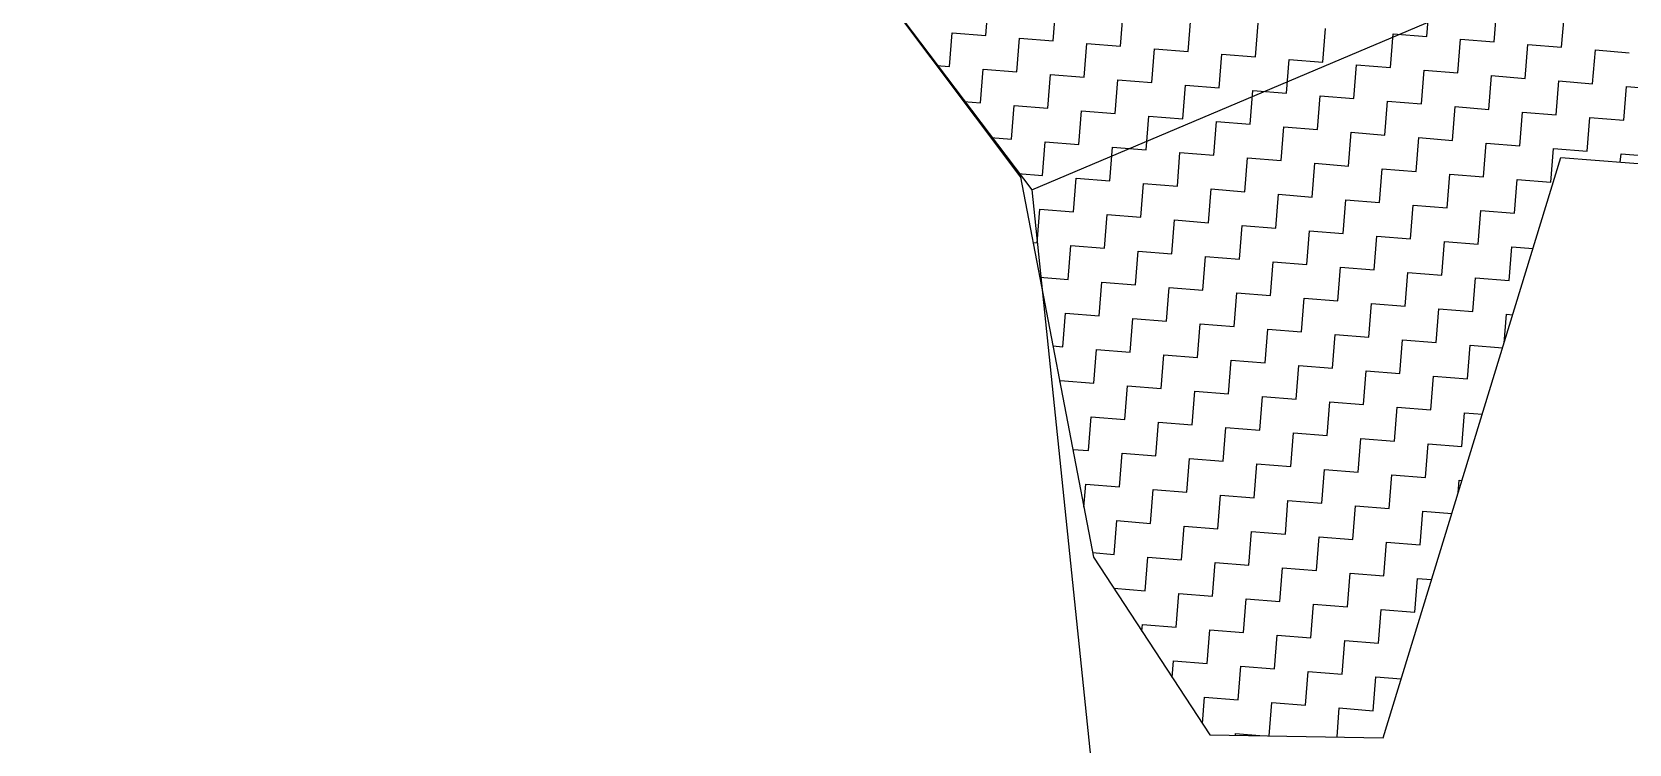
# Model space of a CAD drawing. Header units: metres. Extents: x 281680 to 283954, y 2020493 to 2022850.
# Drawn here: x 281850.7 to 282151.4, y 2021021.1 to 2021155.2 of the extents above; entities that cross this region are included whole.
import ezdxf

# ---------------------------------------------------------------- set-up
doc = ezdxf.new("R2010")
doc.units = ezdxf.units.M
doc.header["$MEASUREMENT"] = 0
for name, color, linetype in [('POLY_HATCH', 12, 'Continuous'), ('POLY_PARCEL', 6, 'Continuous'), ('V_BOUND_LINE', 7, 'Continuous')]:
    doc.layers.add(name, color=color, linetype=linetype)

msp = doc.modelspace()

# ---------------------------------------------------------------- linework, layer by layer
at = {"layer": 'POLY_HATCH'}
for p, q in [((281718.54, 2021551.26), (282036.85, 2021127.84)), ((282105.12, 2021022.26), (282138.58, 2021131.54)), ((282138.58, 2021131.54), (282168.05, 2021129.2)), ((282036.85, 2021127.84), (282050.57, 2021056.24)), ((282050.57, 2021056.24), (282072.45, 2021022.82)), ((282072.45, 2021022.82), (282105.12, 2021022.26))]:
    msp.add_line(p, q, dxfattribs=at)
at = {"layer": 'POLY_HATCH', "linetype": 'Continuous'}
for p, q in [((282030.3, 2021154.51), (282030.81, 2021160.86)), ((282042.99, 2021153.5), (282043.5, 2021159.85)), ((282113.31, 2021154.29), (282113.82, 2021160.63)), ((282126.01, 2021153.27), (282126.51, 2021159.62)), ((282055.69, 2021152.49), (282056.19, 2021158.84)), ((282068.38, 2021151.48), (282068.89, 2021157.83)), ((282081.07, 2021150.47), (282081.58, 2021156.81)), ((282138.7, 2021152.26), (282139.21, 2021158.61)), ((282023.45, 2021148.67), (282023.95, 2021155.02)), ((282023.95, 2021155.02), (282030.3, 2021154.51)), ((282036.14, 2021147.66), (282036.65, 2021154.01)), ((282036.65, 2021154.01), (282042.99, 2021153.5)), ((282093.77, 2021149.46), (282094.27, 2021155.8)), ((282106.46, 2021148.45), (282106.97, 2021154.79)), ((282106.97, 2021154.79), (282113.31, 2021154.29)), ((282119.15, 2021147.43), (282119.66, 2021153.78)), ((282119.66, 2021153.78), (282126.01, 2021153.27)), ((282048.83, 2021146.65), (282049.34, 2021153)), ((282049.34, 2021153), (282055.69, 2021152.49)), ((282061.53, 2021145.64), (282062.03, 2021151.99)), ((282062.03, 2021151.99), (282068.38, 2021151.48)), ((282074.22, 2021144.63), (282074.73, 2021150.97)), ((282074.73, 2021150.97), (282081.07, 2021150.47)), ((282131.85, 2021146.42), (282132.35, 2021152.77)), ((282132.35, 2021152.77), (282138.7, 2021152.26)), ((282144.54, 2021145.41), (282145.05, 2021151.76)), ((282145.05, 2021151.76), (282151.39, 2021151.25)), ((282021.05, 2021148.86), (282023.45, 2021148.67)), ((282029.29, 2021141.82), (282029.79, 2021148.17)), ((282029.79, 2021148.17), (282036.14, 2021147.66)), ((282041.98, 2021140.81), (282042.49, 2021147.16)), ((282042.49, 2021147.16), (282048.83, 2021146.65)), ((282086.91, 2021143.62), (282087.42, 2021149.96)), ((282087.42, 2021149.96), (282093.77, 2021149.46)), ((282099.61, 2021142.6), (282100.11, 2021148.95)), ((282100.11, 2021148.95), (282106.46, 2021148.45)), ((282112.3, 2021141.59), (282112.81, 2021147.94)), ((282112.81, 2021147.94), (282119.15, 2021147.43)), ((282054.68, 2021139.8), (282055.18, 2021146.14)), ((282055.18, 2021146.14), (282061.53, 2021145.64)), ((282067.37, 2021138.79), (282067.87, 2021145.13)), ((282067.87, 2021145.13), (282074.22, 2021144.63)), ((282080.06, 2021137.77), (282080.57, 2021144.12)), ((282080.57, 2021144.12), (282086.91, 2021143.62)), ((282125, 2021140.58), (282125.5, 2021146.93)), ((282125.5, 2021146.93), (282131.85, 2021146.42)), ((282137.69, 2021139.57), (282138.19, 2021145.92)), ((282138.19, 2021145.92), (282144.54, 2021145.41)), ((282150.38, 2021138.56), (282150.89, 2021144.91)), ((282150.89, 2021144.91), (282157.23, 2021144.4)), ((282026.15, 2021142.07), (282029.29, 2021141.82)), ((282035.13, 2021134.97), (282035.63, 2021141.31)), ((282035.63, 2021141.31), (282041.98, 2021140.81)), ((282092.76, 2021136.76), (282093.26, 2021143.11)), ((282093.26, 2021143.11), (282099.61, 2021142.6)), ((282105.45, 2021135.75), (282105.95, 2021142.1)), ((282105.95, 2021142.1), (282112.3, 2021141.59)), ((282047.82, 2021133.96), (282048.33, 2021140.3)), ((282048.33, 2021140.3), (282054.68, 2021139.8)), ((282060.52, 2021132.94), (282061.02, 2021139.29)), ((282061.02, 2021139.29), (282067.37, 2021138.79)), ((282073.21, 2021131.93), (282073.72, 2021138.28)), ((282073.72, 2021138.28), (282080.06, 2021137.77)), ((282118.14, 2021134.74), (282118.65, 2021141.09)), ((282118.65, 2021141.09), (282125, 2021140.58)), ((282130.84, 2021133.73), (282131.34, 2021140.08)), ((282131.34, 2021140.08), (282137.69, 2021139.57)), ((282143.53, 2021132.72), (282144.04, 2021139.06)), ((282144.04, 2021139.06), (282150.38, 2021138.56)), ((282031.26, 2021135.28), (282035.13, 2021134.97)), ((282085.9, 2021130.92), (282086.41, 2021137.27)), ((282086.41, 2021137.27), (282092.76, 2021136.76)), ((282098.6, 2021129.91), (282099.1, 2021136.26)), ((282099.1, 2021136.26), (282105.45, 2021135.75)), ((282111.29, 2021128.9), (282111.8, 2021135.25)), ((282111.8, 2021135.25), (282118.14, 2021134.74)), ((282040.97, 2021128.12), (282041.48, 2021134.46)), ((282041.48, 2021134.46), (282047.82, 2021133.96)), ((282053.66, 2021127.1), (282054.17, 2021133.45)), ((282054.17, 2021133.45), (282060.52, 2021132.94)), ((282066.36, 2021126.09), (282066.86, 2021132.44)), ((282066.86, 2021132.44), (282073.21, 2021131.93)), ((282123.98, 2021127.89), (282124.49, 2021134.23)), ((282124.49, 2021134.23), (282130.84, 2021133.73)), ((282136.68, 2021126.88), (282137.18, 2021133.22)), ((282137.18, 2021133.22), (282143.53, 2021132.72)), ((282149.75, 2021130.65), (282149.88, 2021132.21)), ((282149.88, 2021132.21), (282156.22, 2021131.71)), ((282079.05, 2021125.08), (282079.56, 2021131.43)), ((282079.56, 2021131.43), (282085.9, 2021130.92)), ((282091.74, 2021124.07), (282092.25, 2021130.42)), ((282092.25, 2021130.42), (282098.6, 2021129.91)), ((282104.44, 2021123.06), (282104.94, 2021129.4)), ((282104.94, 2021129.4), (282111.29, 2021128.9)), ((282036.37, 2021128.48), (282040.97, 2021128.12)), ((282046.81, 2021121.26), (282047.32, 2021127.61)), ((282047.32, 2021127.61), (282053.66, 2021127.1)), ((282059.5, 2021120.25), (282060.01, 2021126.6)), ((282060.01, 2021126.6), (282066.36, 2021126.09)), ((282117.13, 2021122.05), (282117.64, 2021128.39)), ((282117.64, 2021128.39), (282123.98, 2021127.89)), ((282129.82, 2021121.04), (282130.33, 2021127.38)), ((282130.33, 2021127.38), (282136.68, 2021126.88)), ((282072.2, 2021119.24), (282072.7, 2021125.59)), ((282072.7, 2021125.59), (282079.05, 2021125.08)), ((282084.89, 2021118.23), (282085.4, 2021124.58)), ((282085.4, 2021124.58), (282091.74, 2021124.07)), ((282097.59, 2021117.22), (282098.09, 2021123.56)), ((282098.09, 2021123.56), (282104.44, 2021123.06)), ((282039.96, 2021115.42), (282040.46, 2021121.77)), ((282040.46, 2021121.77), (282046.81, 2021121.26)), ((282052.65, 2021114.41), (282053.16, 2021120.76)), ((282053.16, 2021120.76), (282059.5, 2021120.25)), ((282110.28, 2021116.21), (282110.78, 2021122.55)), ((282110.78, 2021122.55), (282117.13, 2021122.05)), ((282122.97, 2021115.19), (282123.48, 2021121.54)), ((282123.48, 2021121.54), (282129.82, 2021121.04)), ((282065.35, 2021113.4), (282065.85, 2021119.75)), ((282065.85, 2021119.75), (282072.2, 2021119.24)), ((282078.04, 2021112.39), (282078.55, 2021118.73)), ((282078.55, 2021118.73), (282084.89, 2021118.23)), ((282090.73, 2021111.38), (282091.24, 2021117.72)), ((282091.24, 2021117.72), (282097.59, 2021117.22)), ((282039.22, 2021115.48), (282039.96, 2021115.42)), ((282045.8, 2021108.57), (282046.31, 2021114.92)), ((282046.31, 2021114.92), (282052.65, 2021114.41)), ((282103.43, 2021110.36), (282103.93, 2021116.71)), ((282103.93, 2021116.71), (282110.28, 2021116.21)), ((282116.12, 2021109.35), (282116.63, 2021115.7)), ((282116.63, 2021115.7), (282122.97, 2021115.19)), ((282128.81, 2021108.34), (282129.32, 2021114.69)), ((282129.32, 2021114.69), (282133.32, 2021114.37)), ((282058.49, 2021107.56), (282059, 2021113.9)), ((282059, 2021113.9), (282065.35, 2021113.4)), ((282071.19, 2021106.55), (282071.69, 2021112.89)), ((282071.69, 2021112.89), (282078.04, 2021112.39)), ((282083.88, 2021105.53), (282084.39, 2021111.88)), ((282084.39, 2021111.88), (282090.73, 2021111.38)), ((282040.46, 2021108.99), (282045.8, 2021108.57)), ((282051.64, 2021101.72), (282052.15, 2021108.06)), ((282052.15, 2021108.06), (282058.49, 2021107.56)), ((282096.57, 2021104.52), (282097.08, 2021110.87)), ((282097.08, 2021110.87), (282103.43, 2021110.36)), ((282109.27, 2021103.51), (282109.77, 2021109.86)), ((282109.77, 2021109.86), (282116.12, 2021109.35)), ((282121.96, 2021102.5), (282122.47, 2021108.85)), ((282122.47, 2021108.85), (282128.81, 2021108.34)), ((282064.33, 2021100.71), (282064.84, 2021107.05)), ((282064.84, 2021107.05), (282071.19, 2021106.55)), ((282077.03, 2021099.69), (282077.53, 2021106.04)), ((282077.53, 2021106.04), (282083.88, 2021105.53)), ((282089.72, 2021098.68), (282090.23, 2021105.03)), ((282090.23, 2021105.03), (282096.57, 2021104.52)), ((282044.79, 2021095.88), (282045.29, 2021102.22)), ((282045.29, 2021102.22), (282051.64, 2021101.72)), ((282102.41, 2021097.67), (282102.92, 2021104.02)), ((282102.92, 2021104.02), (282109.27, 2021103.51)), ((282115.11, 2021096.66), (282115.61, 2021103.01)), ((282115.61, 2021103.01), (282121.96, 2021102.5)), ((282057.48, 2021094.86), (282057.99, 2021101.21)), ((282057.99, 2021101.21), (282064.33, 2021100.71)), ((282070.18, 2021093.85), (282070.68, 2021100.2)), ((282070.68, 2021100.2), (282077.03, 2021099.69)), ((282082.87, 2021092.84), (282083.37, 2021099.19)), ((282083.37, 2021099.19), (282089.72, 2021098.68)), ((282127.88, 2021096.58), (282128.31, 2021101.99)), ((282128.31, 2021101.99), (282129.51, 2021101.9)), ((282042.95, 2021096.02), (282044.79, 2021095.88)), ((282095.56, 2021091.83), (282096.07, 2021098.18)), ((282096.07, 2021098.18), (282102.41, 2021097.67)), ((282108.26, 2021090.82), (282108.76, 2021097.17)), ((282108.76, 2021097.17), (282115.11, 2021096.66)), ((282120.95, 2021089.81), (282121.46, 2021096.15)), ((282121.46, 2021096.15), (282127.6, 2021095.66)), ((282050.63, 2021089.02), (282051.14, 2021095.37)), ((282051.14, 2021095.37), (282057.48, 2021094.86)), ((282063.32, 2021088.01), (282063.83, 2021094.36)), ((282063.83, 2021094.36), (282070.18, 2021093.85)), ((282076.02, 2021087), (282076.52, 2021093.35)), ((282076.52, 2021093.35), (282082.87, 2021092.84)), ((282088.71, 2021085.99), (282089.22, 2021092.34)), ((282089.22, 2021092.34), (282095.56, 2021091.83)), ((282101.4, 2021084.98), (282101.91, 2021091.32)), ((282101.91, 2021091.32), (282108.26, 2021090.82)), ((282114.1, 2021083.97), (282114.6, 2021090.31)), ((282114.6, 2021090.31), (282120.95, 2021089.81)), ((282044.26, 2021089.2), (282044.28, 2021089.53)), ((282044.28, 2021089.53), (282050.63, 2021089.02)), ((282056.47, 2021082.17), (282056.98, 2021088.52)), ((282056.98, 2021088.52), (282063.32, 2021088.01)), ((282069.16, 2021081.16), (282069.67, 2021087.51)), ((282069.67, 2021087.51), (282076.02, 2021087)), ((282081.86, 2021080.15), (282082.36, 2021086.49)), ((282082.36, 2021086.49), (282088.71, 2021085.99)), ((282094.55, 2021079.14), (282095.06, 2021085.48)), ((282095.06, 2021085.48), (282101.4, 2021084.98)), ((282107.24, 2021078.12), (282107.75, 2021084.47)), ((282107.75, 2021084.47), (282114.1, 2021083.97)), ((282049.62, 2021076.33), (282050.12, 2021082.68)), ((282050.12, 2021082.68), (282056.47, 2021082.17)), ((282062.31, 2021075.32), (282062.82, 2021081.67)), ((282062.82, 2021081.67), (282069.16, 2021081.16)), ((282119.94, 2021077.11), (282120.44, 2021083.46)), ((282120.44, 2021083.46), (282123.78, 2021083.19)), ((282075.01, 2021074.31), (282075.51, 2021080.65)), ((282075.51, 2021080.65), (282081.86, 2021080.15)), ((282087.7, 2021073.3), (282088.2, 2021079.64)), ((282088.2, 2021079.64), (282094.55, 2021079.14)), ((282100.39, 2021072.28), (282100.9, 2021078.63)), ((282100.9, 2021078.63), (282107.24, 2021078.12)), ((282046.68, 2021076.56), (282049.62, 2021076.33)), ((282055.46, 2021069.48), (282055.96, 2021075.82)), ((282055.96, 2021075.82), (282062.31, 2021075.32)), ((282113.09, 2021071.27), (282113.59, 2021077.62)), ((282113.59, 2021077.62), (282119.94, 2021077.11)), ((282068.15, 2021068.47), (282068.66, 2021074.81)), ((282068.66, 2021074.81), (282075.01, 2021074.31)), ((282080.85, 2021067.45), (282081.35, 2021073.8)), ((282081.35, 2021073.8), (282087.7, 2021073.3)), ((282093.54, 2021066.44), (282094.05, 2021072.79)), ((282094.05, 2021072.79), (282100.39, 2021072.28)), ((282048.77, 2021065.66), (282049.11, 2021069.98)), ((282049.11, 2021069.98), (282055.46, 2021069.48)), ((282061.3, 2021062.62), (282061.81, 2021068.97)), ((282061.81, 2021068.97), (282068.15, 2021068.47)), ((282106.23, 2021065.43), (282106.74, 2021071.78)), ((282106.74, 2021071.78), (282113.09, 2021071.27)), ((282119.24, 2021068.38), (282119.43, 2021070.77)), ((282119.43, 2021070.77), (282119.96, 2021070.72)), ((282073.99, 2021061.61), (282074.5, 2021067.96)), ((282074.5, 2021067.96), (282080.85, 2021067.45)), ((282086.69, 2021060.6), (282087.19, 2021066.95)), ((282087.19, 2021066.95), (282093.54, 2021066.44)), ((282099.38, 2021059.59), (282099.89, 2021065.94)), ((282099.89, 2021065.94), (282106.23, 2021065.43)), ((282054.45, 2021056.78), (282054.95, 2021063.13)), ((282054.95, 2021063.13), (282061.3, 2021062.62)), ((282112.07, 2021058.58), (282112.58, 2021064.93)), ((282112.58, 2021064.93), (282118.05, 2021064.49)), ((282067.14, 2021055.77), (282067.65, 2021062.12)), ((282067.65, 2021062.12), (282073.99, 2021061.61)), ((282079.83, 2021054.76), (282080.34, 2021061.11)), ((282080.34, 2021061.11), (282086.69, 2021060.6)), ((282092.53, 2021053.75), (282093.03, 2021060.1)), ((282093.03, 2021060.1), (282099.38, 2021059.59)), ((282050.41, 2021057.11), (282054.45, 2021056.78)), ((282105.22, 2021052.74), (282105.73, 2021059.08)), ((282105.73, 2021059.08), (282112.07, 2021058.58)), ((282060.29, 2021049.93), (282060.79, 2021056.28)), ((282060.79, 2021056.28), (282067.14, 2021055.77)), ((282072.98, 2021048.92), (282073.49, 2021055.27)), ((282073.49, 2021055.27), (282079.83, 2021054.76)), ((282085.68, 2021047.91), (282086.18, 2021054.26)), ((282086.18, 2021054.26), (282092.53, 2021053.75)), ((282098.37, 2021046.9), (282098.87, 2021053.24)), ((282098.87, 2021053.24), (282105.22, 2021052.74)), ((282111.06, 2021045.89), (282111.57, 2021052.23)), ((282111.57, 2021052.23), (282114.23, 2021052.02)), ((282054.4, 2021050.4), (282060.29, 2021049.93)), ((282066.13, 2021043.08), (282066.64, 2021049.43)), ((282066.64, 2021049.43), (282072.98, 2021048.92)), ((282078.82, 2021042.07), (282079.33, 2021048.41)), ((282079.33, 2021048.41), (282085.68, 2021047.91)), ((282091.52, 2021041.06), (282092.02, 2021047.4)), ((282092.02, 2021047.4), (282098.37, 2021046.9)), ((282104.21, 2021040.04), (282104.72, 2021046.39)), ((282104.72, 2021046.39), (282111.06, 2021045.89)), ((282059.68, 2021042.32), (282059.78, 2021043.58)), ((282059.78, 2021043.58), (282066.13, 2021043.08)), ((282071.97, 2021036.23), (282072.48, 2021042.57)), ((282072.48, 2021042.57), (282078.82, 2021042.07)), ((282084.66, 2021035.21), (282085.17, 2021041.56)), ((282085.17, 2021041.56), (282091.52, 2021041.06)), ((282097.36, 2021034.2), (282097.86, 2021040.55)), ((282097.86, 2021040.55), (282104.21, 2021040.04)), ((282065.38, 2021033.62), (282065.62, 2021036.73)), ((282065.62, 2021036.73), (282071.97, 2021036.23)), ((282077.81, 2021029.37), (282078.32, 2021035.72)), ((282078.32, 2021035.72), (282084.66, 2021035.21)), ((282090.51, 2021028.36), (282091.01, 2021034.71)), ((282091.01, 2021034.71), (282097.36, 2021034.2)), ((282103.2, 2021027.35), (282103.7, 2021033.7)), ((282103.7, 2021033.7), (282108.5, 2021033.32)), ((282071.07, 2021024.93), (282071.47, 2021029.88)), ((282071.47, 2021029.88), (282077.81, 2021029.37)), ((282083.66, 2021022.63), (282084.16, 2021028.87)), ((282084.16, 2021028.87), (282090.51, 2021028.36)), ((282096.42, 2021022.41), (282096.85, 2021027.86)), ((282096.85, 2021027.86), (282103.2, 2021027.35)), ((282077.28, 2021022.74), (282077.31, 2021023.03)), ((282077.31, 2021023.03), (282081.91, 2021022.66))]:
    msp.add_line(p, q, dxfattribs=at)
at = {"layer": 'POLY_PARCEL'}
msp.add_line((282038.97, 2021125.44), (282186.46, 2021187.9), dxfattribs=at)
at = {"layer": 'V_BOUND_LINE'}
for p, q in [((281718.08, 2021549.73), (282038.97, 2021125.44)), ((282038.97, 2021125.44), (282052.12, 2020998.71))]:
    msp.add_line(p, q, dxfattribs=at)

doc.saveas('drawing.dxf')
